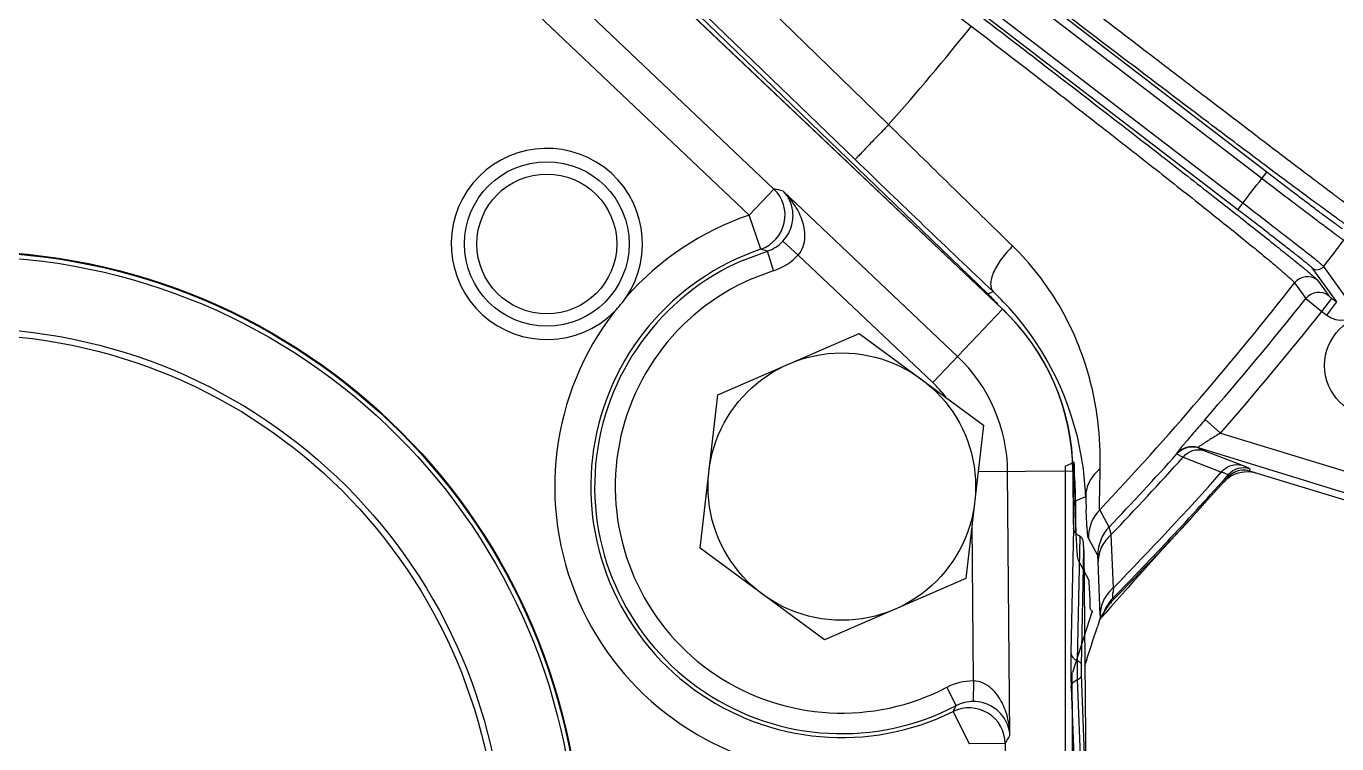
# Model space of a CAD drawing. Header units: millimetres. Extents: x -6 to 705, y -10 to 538.
# Drawn here: x 517.23 to 529.97, y 295.83 to 302.81 of the extents above; entities that cross this region are included whole.
import ezdxf

# ---------------------------------------------------------------- set-up
doc = ezdxf.new("R2010")
doc.units = ezdxf.units.MM
doc.linetypes.add('HIDDEN', pattern=[9.525, 6.35, -3.175])
for name, color, linetype in [('02___PRT_ALL_AXES', 7, 'Continuous'), ('06___PRT_ALL_SURFS', 7, 'Continuous'), ('3_ALL_AXES', 7, 'Continuous'), ('DEFAULT_2', 8, 'HIDDEN')]:
    doc.layers.add(name, color=color, linetype=linetype)

msp = doc.modelspace()

# ---------------------------------------------------------------- linework, layer by layer
at = {"color": 0, "linetype": 'Continuous', "lineweight": -3}
for p, q in [((529.289, 301.395), (522.546, 306.569)), ((529.24, 301.332), (522.497, 306.506)), ((529.008, 301.029), (522.265, 306.203)), ((529.057, 301.092), (522.313, 306.266)), ((526.576, 300.21), (521.642, 304.976)), ((521.678, 304.845), (526.719, 300.061)), ((521.209, 304.351), (524.497, 301.23)), ((520.968, 304.097), (524.257, 300.976)), ((524.86, 304.013), (526.417, 302.814)), ((525.613, 301.857), (524.17, 303.263)), ((525.288, 301.517), (523.838, 302.916)), ((529.24, 301.332), (529.289, 301.395)), ((524.497, 301.23), (524.256, 300.976)), ((526.282, 299.601), (524.587, 301.21)), ((529.008, 301.029), (529.056, 301.092)), ((524.369, 300.645), (524.256, 300.976)), ((524.734, 300.588), (524.586, 300.723)), ((524.201, 300.539), (524.434, 300.626)), ((524.494, 300.436), (524.434, 300.626)), ((526.042, 299.347), (524.734, 300.588)), ((524.28, 300.355), (524.494, 300.436)), ((529.97, 300.131), (529.731, 300.462)), ((530.082, 300.145), (529.843, 300.476)), ((529.559, 300.316), (529.669, 300.164)), ((529.782, 300.344), (529.892, 300.191)), ((526.576, 300.21), (526.569, 300.203)), ((526.576, 300.21), (526.628, 300.232)), ((529.892, 300.191), (529.923, 300.166)), ((526.719, 300.061), (526.042, 299.347)), ((529.669, 300.164), (529.826, 300.04)), ((529.826, 300.04), (529.923, 300.166)), ((529.873, 300.004), (529.97, 300.131)), ((529.923, 300.166), (529.97, 300.131)), ((529.826, 300.04), (529.873, 300.004)), ((528.69, 298.988), (528.84, 298.856)), ((528.84, 298.856), (530.42, 298.371)), ((528.415, 298.657), (528.416, 298.654)), ((528.622, 298.714), (528.624, 298.711)), ((528.622, 298.714), (530.362, 298.18)), ((528.676, 298.687), (529.05, 298.543)), ((527.33, 298.535), (527.418, 298.573)), ((527.33, 298.535), (527.33, 295.106)), ((528.476, 298.622), (528.85, 298.477)), ((527.404, 298.486), (526.482, 298.478)), ((526.792, 295.913), (526.77, 298.48)), ((527.404, 298.486), (527.408, 297.965)), ((528.915, 298.45), (528.914, 298.428)), ((529.123, 298.508), (529.122, 298.486)), ((530.639, 298.021), (529.122, 298.486)), ((527.431, 298.197), (527.406, 298.197)), ((527.431, 298.197), (527.529, 298.238)), ((527.431, 298.197), (527.431, 297.885)), ((527.757, 297.942), (527.665, 298.11)), ((526.437, 296.444), (526.424, 297.966)), ((527.41, 297.932), (527.385, 296.722)), ((527.411, 297.926), (527.41, 297.932)), ((527.418, 297.907), (527.411, 297.926)), ((527.547, 297.887), (527.542, 297.942)), ((527.449, 296.642), (527.474, 297.851)), ((527.474, 297.851), (527.46, 297.859)), ((527.551, 297.851), (527.547, 297.887)), ((527.561, 297.824), (527.555, 297.834)), ((527.57, 297.806), (527.561, 297.824)), ((527.585, 297.778), (527.57, 297.806)), ((527.646, 297.666), (527.585, 297.778)), ((527.799, 297.351), (527.777, 297.868)), ((527.487, 296.595), (527.51, 297.716)), ((527.51, 297.716), (527.531, 295.386)), ((527.563, 297.422), (527.458, 297.616)), ((527.666, 297.173), (527.65, 297.606)), ((527.564, 297.407), (527.563, 297.422)), ((527.571, 297.235), (527.564, 297.407)), ((527.578, 297.133), (527.592, 297.127)), ((527.592, 297.127), (527.592, 297.109)), ((527.669, 297.086), (527.666, 297.173)), ((527.806, 297.243), (527.792, 297.249)), ((527.587, 297.114), (527.399, 296.526)), ((527.587, 297.114), (527.592, 297.109)), ((527.67, 297.059), (527.642, 296.971)), ((527.675, 297.069), (527.67, 297.059)), ((527.703, 297.108), (527.675, 297.069)), ((527.488, 296.506), (527.487, 296.595)), ((527.531, 295.386), (527.488, 296.506)), ((526.178, 296.382), (526.271, 296.204)), ((526.437, 296.444), (526.436, 296.244)), ((527.388, 296.377), (527.434, 295.168)), ((527.497, 295.249), (527.45, 296.458)), ((527.396, 296.249), (527.396, 295.08)), ((526.24, 296.147), (526.396, 295.833)), ((526.746, 295.836), (526.396, 295.833)), ((526.746, 295.836), (526.756, 294.608))]:
    msp.add_line(p, q, dxfattribs=at)
for centre, radius in [((504.629, 320.026), 17.5), ((522.29, 300.696), 0.68), ((516.629, 294.626), 6), ((516.629, 294.626), 5.993), ((516.629, 294.626), 5.95), ((516.629, 294.626), 5.25), ((516.629, 294.626), 5.19)]:
    msp.add_circle(centre, radius, dxfattribs=at)
for centre, radius, start, end in [((504.629, 320.026), 18.905, 278.4164, 314.2179), ((504.629, 320.026), 19.105, 278.3969, 314.2179), ((504.629, 320.026), 19.545, 275.456, 313.8307), ((504.629, 320.026), 19.644, 283.153, 313.8307), ((504.261, 323.071), 22.702, 279.5922, 307.4078), ((504.261, 323.071), 23.383, 279.5922, 307.4078), ((504.261, 323.071), 23.733, 279.5922, 307.4078), ((506.203, 318.977), 25.882, 318.5864, 321.3545), ((984.059, 768.566), 654.21, 225.511721, 225.659685), ((522.29, 300.696), 0.93, 326.0082, 315.0486), ((682.151, 463.901), 225.776, 225.99082, 226.46191), ((504.629, 320.026), 30.906, 322.2204, 322.7796), ((524.256, 300.976), 0.35, 288.8815, 46.4583), ((523.124, 294.946), 6.433, 76.854, 77.6747), ((525.158, 298.335), 2.791, 108.8371, 138.705), ((524.328, 300.96), 0.35, 287.5156, 317.4474), ((504.629, 320.026), 31.905, 322.2117, 322.7883), ((525.158, 298.335), 2.441, 108.8398, 296.33), ((522.804, 295.124), 5.738, 73.5039, 74.1709), ((524.328, 300.96), 0.55, 287.5399, 317.4627), ((525.158, 298.335), 2.403, 113.47, 297.5878), ((529.78, 300.525), 0.08, 232.5727, 322.2222), ((525.158, 298.335), 2.203, 113.4847, 297.5878), ((504.529, 319.885), 31.772, 316.7363, 321.9819), ((529.685, 300.217), 0.16, 52.5232, 141.6787), ((524.634, 298.199), 2.796, 43.1631, 45.9927), ((524.64, 298.134), 2.891, 42.1089, 46.533), ((529.795, 300.064), 0.16, 52.5232, 141.5867), ((522.288, 300.698), 0.932, 315.0611, 325.9957), ((525.206, 298.467), 2.198, 0.5, 46.5), ((524.642, 298.136), 2.888, 9.6434, 42.1219), ((504.629, 320.026), 31.961, 318.8342, 321.5775), ((525.158, 298.335), 2.791, 142.3518, 264.6482), ((504.629, 320.026), 32.161, 318.8342, 321.5779), ((530.019, 300.194), 0.24, 232.4813, 321.9915), ((525.206, 298.467), 1.564, 0.5, 46.5), ((525.206, 298.467), 1.214, 37.4591, 46.5), ((504.629, 320.026), 31.978, 316.322, 318.0606), ((528.563, 298.523), 0.2, 72.9674, 138.0478), ((528.565, 298.52), 0.2, 72.9706, 138.0479), ((524.622, 298.196), 2.809, 5.7443, 8.6383), ((524.583, 298.126), 2.948, 3.7462, 9.6324), ((504.629, 320.026), 32.044, 316.2512, 318.0908), ((524.627, 298.196), 2.804, 0.0118, 5.747), ((504.629, 320.026), 32.486, 315.4815, 318.3813), ((504.629, 320.026), 32.419, 315.6174, 318.3411), ((504.629, 320.026), 32.5, 315.4916, 318.3518), ((529.064, 298.295), 0.2, 127.2875, 138.3034), ((529.064, 298.317), 0.2, 72.9287, 138.3642), ((529.065, 298.294), 0.201, 116.7191, 127.3218), ((529.064, 298.295), 0.2, 72.9286, 116.6386), ((529.096, 298.18), 0.3, 72.9779, 84.0517), ((524.487, 298.119), 3.044, 2.2308, 3.7535), ((544.433, 298.806), 16.914, 181.9262, 182.3363), ((527.955, 297.834), 0.4, 136.3997, 179.9713), ((527.822, 297.968), 0.413, 180.5134, 185.1249), ((528.046, 297.666), 0.4, 136.2914, 179.9652), ((530.82, 297.04), 3.037, 174.1323, 174.9925), ((528.304, 296.752), 0.699, 147.3971, 149.3927), ((528.311, 296.748), 0.707, 135.5696, 147.4175), ((527.993, 297.084), 0.324, 175.1565, 179.5131), ((532.414, 297.258), 4.748, 182.0678, 182.3979), ((436.269, 326.278), 95.958, 341.98066, 342.21673), ((526.433, 295.894), 0.55, 89.5331, 117.582), ((526.433, 295.894), 0.35, 89.543, 117.6099), ((521.169, 298.847), 5.746, 331.9661, 332.6161), ((526.396, 295.833), 0.35, 0.5395, 116.2905), ((521.315, 299.178), 6.377, 328.397, 329.2029)]:
    msp.add_arc(centre, radius, start, end, dxfattribs=at)
msp.add_ellipse((527.464, 298.392), major_axis=(0.046, -0.68), ratio=0.00601, start_param=0.102315, end_param=0.496984, dxfattribs=at)
for points, knots in [([(530.115, 301.049), (530.106, 301.054), (530.079, 301.074), (530.024, 301.113), (529.941, 301.175), (529.831, 301.258), (529.695, 301.361), (529.463, 301.537), (529.118, 301.799), (528.647, 302.159), (528.112, 302.569), (527.533, 303.014), (527.134, 303.321), (526.931, 303.478)], [0, 0, 0, 0, 0.007934, 0.024886, 0.050732, 0.085242, 0.128118, 0.178998, 0.30292, 0.452711, 0.623041, 0.807787, 1, 1, 1, 1]), ([(530.146, 300.826), (530.142, 300.828), (530.132, 300.833), (530.103, 300.852), (530.048, 300.89), (529.961, 300.952), (529.845, 301.036), (529.701, 301.142), (529.531, 301.268), (529.337, 301.413), (529.033, 301.641), (528.605, 301.963), (528.047, 302.387), (527.443, 302.847), (527.028, 303.165), (526.816, 303.327)], [0, 0, 0, 0, 0.002871, 0.007993, 0.024973, 0.050845, 0.085382, 0.128283, 0.179184, 0.237632, 0.303138, 0.452938, 0.623237, 0.807904, 1, 1, 1, 1]), ([(526.497, 302.918), (526.709, 302.756), (527.125, 302.436), (527.727, 301.971), (528.283, 301.54), (528.706, 301.209), (529.006, 300.974), (529.197, 300.823), (529.362, 300.692), (529.501, 300.58), (529.613, 300.49), (529.696, 300.422), (529.746, 300.379), (529.772, 300.355), (529.78, 300.347), (529.782, 300.344)], [0, 0, 0, 0, 0.192063, 0.376872, 0.547351, 0.697253, 0.762764, 0.821185, 0.872031, 0.914859, 0.949314, 0.975109, 0.992031, 0.997136, 1, 1, 1, 1]), ([(526.417, 302.814), (526.621, 302.657), (527.021, 302.349), (527.599, 301.9), (528.132, 301.483), (528.537, 301.163), (528.823, 300.935), (529.006, 300.788), (529.164, 300.66), (529.296, 300.551), (529.402, 300.462), (529.472, 300.401), (529.515, 300.363), (529.536, 300.343), (529.55, 300.328), (529.557, 300.32), (529.559, 300.316)], [0, 0, 0, 0, 0.192142, 0.376996, 0.547471, 0.697326, 0.762803, 0.821188, 0.871997, 0.91479, 0.949218, 0.975003, 0.984585, 0.991944, 0.997076, 1, 1, 1, 1]), ([(525.613, 301.856), (525.574, 301.815), (525.515, 301.755), (525.44, 301.677), (525.391, 301.626), (525.35, 301.582), (525.318, 301.55), (525.3, 301.529), (525.29, 301.52), (525.288, 301.517)], [0, 0, 0, 0, 0.364697, 0.536339, 0.689811, 0.8181, 0.915432, 0.976922, 1, 1, 1, 1]), ([(530.039, 300.731), (530.036, 300.732), (530.029, 300.737), (530.015, 300.746), (529.994, 300.762), (529.952, 300.792), (529.884, 300.843), (529.786, 300.916), (529.668, 301.006), (529.483, 301.146), (529.339, 301.256), (529.24, 301.332)], [0, 0, 0, 0, 0.008005, 0.025115, 0.051173, 0.085986, 0.180424, 0.30501, 0.455067, 0.625158, 1, 1, 1, 1]), ([(530.024, 300.843), (530.021, 300.844), (530.015, 300.848), (530.002, 300.857), (529.983, 300.871), (529.944, 300.899), (529.882, 300.945), (529.791, 301.013), (529.682, 301.095), (529.512, 301.224), (529.38, 301.325), (529.289, 301.395)], [0, 0, 0, 0, 0.008008, 0.025122, 0.051187, 0.086009, 0.180459, 0.305046, 0.455097, 0.625179, 1, 1, 1, 1]), ([(524.586, 300.723), (524.608, 300.747), (524.643, 300.797), (524.673, 300.876), (524.685, 300.949), (524.682, 301.033), (524.655, 301.125), (524.612, 301.185), (524.587, 301.21)], [0, 0, 0, 0, 0.17879, 0.336055, 0.471917, 0.59246, 0.805135, 1, 1, 1, 1]), ([(524.734, 300.588), (524.755, 300.612), (524.787, 300.669), (524.802, 300.762), (524.795, 300.851), (524.764, 300.962), (524.698, 301.086), (524.627, 301.171), (524.587, 301.21)], [0, 0, 0, 0, 0.139319, 0.272528, 0.399907, 0.52344, 0.763628, 1, 1, 1, 1]), ([(529.843, 300.476), (529.842, 300.478), (529.835, 300.484), (529.822, 300.495), (529.802, 300.511), (529.762, 300.544), (529.696, 300.596), (529.599, 300.672), (529.482, 300.763), (529.299, 300.905), (529.156, 301.016), (529.057, 301.092)], [0, 0, 0, 0, 0.00801, 0.025118, 0.051171, 0.08598, 0.180414, 0.304994, 0.455046, 0.625137, 1, 1, 1, 1]), ([(529.731, 300.462), (529.73, 300.464), (529.724, 300.469), (529.712, 300.479), (529.694, 300.494), (529.657, 300.524), (529.596, 300.573), (529.507, 300.643), (529.399, 300.726), (529.231, 300.857), (529.099, 300.959), (529.008, 301.029)], [0, 0, 0, 0, 0.008018, 0.025128, 0.051185, 0.086003, 0.180454, 0.305039, 0.455083, 0.625165, 1, 1, 1, 1]), ([(526.82, 300.674), (526.779, 300.636), (526.709, 300.557), (526.642, 300.448), (526.612, 300.364), (526.6, 300.3), (526.61, 300.251), (526.628, 300.232)], [0, 0, 0, 0, 0.325153, 0.618877, 0.74209, 0.845969, 1, 1, 1, 1]), ([(527.67, 298.507), (527.674, 298.662), (527.658, 299.003), (527.54, 299.547), (527.279, 300.139), (526.994, 300.504), (526.82, 300.674)], [0, 0, 0, 0, 0.194467, 0.426956, 0.694548, 1, 1, 1, 1]), ([(528.69, 298.988), (528.672, 298.968), (528.638, 298.928), (528.587, 298.87), (528.541, 298.815), (528.499, 298.766), (528.468, 298.729), (528.448, 298.704), (528.436, 298.689), (528.427, 298.676), (528.42, 298.667), (528.416, 298.661), (528.414, 298.658), (528.415, 298.657)], [0, 0, 0, 0, 0.185772, 0.366038, 0.535108, 0.686915, 0.815102, 0.868342, 0.91334, 0.949432, 0.976071, 0.992894, 1, 1, 1, 1]), ([(528.84, 298.856), (528.815, 298.841), (528.777, 298.818), (528.729, 298.788), (528.696, 298.767), (528.667, 298.748), (528.646, 298.734), (528.633, 298.725), (528.627, 298.72), (528.623, 298.717), (528.621, 298.715), (528.622, 298.714)], [0, 0, 0, 0, 0.341202, 0.504157, 0.656472, 0.791904, 0.901554, 0.943182, 0.974013, 0.992878, 1, 1, 1, 1]), ([(528.416, 298.654), (528.417, 298.652), (528.423, 298.648), (528.435, 298.642), (528.454, 298.633), (528.468, 298.626), (528.476, 298.622)], [0, 0, 0, 0, 0.095738, 0.294659, 0.59691, 1, 1, 1, 1]), ([(528.476, 298.622), (528.5, 298.651), (528.563, 298.696), (528.641, 298.697), (528.676, 298.687)], [0, 0, 0, 0, 0.508653, 1, 1, 1, 1]), ([(528.624, 298.711), (528.624, 298.71), (528.63, 298.707), (528.64, 298.702), (528.656, 298.695), (528.668, 298.69), (528.676, 298.687)], [0, 0, 0, 0, 0.094483, 0.292808, 0.595536, 1, 1, 1, 1]), ([(527.458, 297.616), (527.455, 297.624), (527.45, 297.651), (527.446, 297.705), (527.441, 297.787), (527.436, 297.894), (527.431, 298.028), (527.427, 298.187), (527.422, 298.371), (527.419, 298.503), (527.418, 298.573)], [0, 0, 0, 0, 0.027067, 0.084355, 0.16998, 0.282796, 0.421987, 0.587885, 0.780553, 1, 1, 1, 1]), ([(528.85, 298.477), (528.874, 298.506), (528.937, 298.551), (529.015, 298.553), (529.05, 298.543)], [0, 0, 0, 0, 0.50866, 1, 1, 1, 1]), ([(529.05, 298.543), (529.061, 298.539), (529.079, 298.531), (529.103, 298.522), (529.115, 298.515), (529.123, 298.51), (529.123, 298.508)], [0, 0, 0, 0, 0.421318, 0.729475, 0.921669, 1, 1, 1, 1]), ([(527.67, 298.507), (527.628, 298.475), (527.556, 298.394), (527.529, 298.289), (527.529, 298.238)], [0, 0, 0, 0, 0.510389, 1, 1, 1, 1]), ([(527.665, 298.11), (527.663, 298.122), (527.664, 298.163), (527.664, 298.243), (527.667, 298.363), (527.669, 298.456), (527.67, 298.507)], [0, 0, 0, 0, 0.097334, 0.303872, 0.608808, 1, 1, 1, 1]), ([(528.85, 298.477), (528.86, 298.474), (528.876, 298.469), (528.897, 298.461), (528.908, 298.456), (528.915, 298.452), (528.915, 298.45)], [0, 0, 0, 0, 0.422672, 0.731287, 0.92264, 1, 1, 1, 1]), ([(527.542, 297.942), (527.541, 297.955), (527.538, 298.013), (527.535, 298.071), (527.533, 298.117)], [0, 0, 0, 0, 0.209904, 1, 1, 1, 1]), ([(527.46, 297.859), (527.455, 297.861), (527.438, 297.874), (527.425, 297.892), (527.418, 297.907)], [0, 0, 0, 0, 0.255659, 1, 1, 1, 1]), ([(527.777, 297.868), (527.775, 297.878), (527.77, 297.895), (527.765, 297.918), (527.76, 297.932), (527.758, 297.94), (527.757, 297.942)], [0, 0, 0, 0, 0.402038, 0.705507, 0.90589, 1, 1, 1, 1]), ([(527.507, 297.794), (527.506, 297.799), (527.505, 297.812), (527.496, 297.833), (527.483, 297.847), (527.474, 297.851)], [0, 0, 0, 0, 0.198474, 0.578845, 1, 1, 1, 1]), ([(527.555, 297.834), (527.555, 297.835), (527.552, 297.84), (527.552, 297.846), (527.551, 297.851)], [0, 0, 0, 0, 0.156826, 1, 1, 1, 1]), ([(527.777, 297.868), (527.739, 297.835), (527.675, 297.755), (527.65, 297.655), (527.65, 297.606)], [0, 0, 0, 0, 0.508627, 1, 1, 1, 1]), ([(527.65, 297.606), (527.65, 297.614), (527.649, 297.628), (527.648, 297.647), (527.647, 297.658), (527.647, 297.664), (527.646, 297.666)], [0, 0, 0, 0, 0.402093, 0.707744, 0.908716, 1, 1, 1, 1]), ([(527.799, 297.351), (527.763, 297.321), (527.701, 297.248), (527.674, 297.156), (527.67, 297.111)], [0, 0, 0, 0, 0.508235, 1, 1, 1, 1]), ([(527.792, 297.249), (527.791, 297.249), (527.792, 297.256), (527.791, 297.265), (527.793, 297.284), (527.794, 297.297), (527.794, 297.305)], [0, 0, 0, 0, 0.071472, 0.26455, 0.576346, 1, 1, 1, 1]), ([(527.578, 297.133), (527.577, 297.137), (527.574, 297.152), (527.573, 297.186), (527.571, 297.216), (527.571, 297.235)], [0, 0, 0, 0, 0.117631, 0.445934, 1, 1, 1, 1]), ([(527.385, 296.722), (527.383, 296.664), (527.384, 296.549), (527.385, 296.435), (527.388, 296.377)], [0, 0, 0, 0, 0.499969, 1, 1, 1, 1]), ([(527.385, 296.722), (527.385, 296.705), (527.399, 296.669), (527.431, 296.648), (527.449, 296.642)], [0, 0, 0, 0, 0.479415, 1, 1, 1, 1]), ([(527.45, 296.458), (527.449, 296.488), (527.449, 296.55), (527.448, 296.612), (527.449, 296.642)], [0, 0, 0, 0, 0.500007, 1, 1, 1, 1]), ([(527.449, 296.642), (527.459, 296.639), (527.478, 296.627), (527.487, 296.605), (527.487, 296.595)], [0, 0, 0, 0, 0.520585, 1, 1, 1, 1]), ([(527.396, 296.249), (527.396, 296.266), (527.396, 296.3), (527.396, 296.349), (527.396, 296.396), (527.397, 296.441), (527.398, 296.48), (527.398, 296.507), (527.399, 296.522), (527.399, 296.526)], [0, 0, 0, 0, 0.184741, 0.363884, 0.536301, 0.698269, 0.842742, 0.959388, 1, 1, 1, 1]), ([(527.45, 296.458), (527.461, 296.461), (527.48, 296.474), (527.488, 296.496), (527.488, 296.506)], [0, 0, 0, 0, 0.520598, 1, 1, 1, 1]), ([(526.792, 295.913), (526.791, 295.968), (526.778, 296.078), (526.731, 296.211), (526.672, 296.309), (526.612, 296.376), (526.533, 296.428), (526.47, 296.444), (526.437, 296.444)], [0, 0, 0, 0, 0.236284, 0.476393, 0.599894, 0.727251, 0.860505, 1, 1, 1, 1]), ([(527.388, 296.377), (527.388, 296.394), (527.401, 296.431), (527.433, 296.451), (527.45, 296.458)], [0, 0, 0, 0, 0.479415, 1, 1, 1, 1]), ([(526.792, 295.913), (526.791, 295.948), (526.776, 296.02), (526.727, 296.103), (526.668, 296.162), (526.607, 296.204), (526.528, 296.236), (526.468, 296.244), (526.436, 296.244)], [0, 0, 0, 0, 0.194892, 0.40753, 0.528036, 0.663816, 0.820998, 1, 1, 1, 1])]:
    msp.add_open_spline(points, degree=3, knots=knots, dxfattribs=at)
for points in [[(528.872, 298.381), (528.909, 298.422), (528.961, 298.455), (529.015, 298.47)], [(529.015, 298.47), (529.051, 298.48), (529.09, 298.483), (529.127, 298.479)], [(527.792, 297.249), (527.753, 297.209), (527.722, 297.16), (527.703, 297.108)]]:
    msp.add_open_spline(points, degree=3, dxfattribs=at)
at = {"layer": '02___PRT_ALL_AXES', "color": 0, "linetype": 'Continuous', "lineweight": -3}
for p, q in [((521.679, 304.846), (526.72, 300.062)), ((527.406, 298.486), (527.411, 297.926))]:
    msp.add_line(p, q, dxfattribs=at)
msp.add_circle((530.351, 299.513), 0.5, dxfattribs=at)
for centre, radius, start, end in [((504.261, 323.071), 22.7, 279.5922, 307.4078), ((525.206, 298.467), 2.2, 0.5, 46.5)]:
    msp.add_arc(centre, radius, start, end, dxfattribs=at)
at = {"layer": '06___PRT_ALL_SURFS', "color": 0, "linetype": 'Continuous', "lineweight": -3}
msp.add_arc((557.826, 270.768), 39.999, 137.0167, 138.9454, dxfattribs=at)
at = {"layer": '3_ALL_AXES', "color": 0, "linetype": 'Continuous', "lineweight": -3}
for p, q in [((523.951, 299.227), (525.328, 299.826)), ((525.328, 299.826), (526.534, 298.933)), ((523.781, 297.736), (523.951, 299.227)), ((526.534, 298.933), (526.364, 297.442)), ((524.988, 296.843), (523.781, 297.736)), ((526.364, 297.442), (524.988, 296.843))]:
    msp.add_line(p, q, dxfattribs=at)
msp.add_circle((525.158, 298.335), 1.3, dxfattribs=at)
at = {"layer": 'DEFAULT_2', "color": 0, "linetype": 'HIDDEN', "lineweight": -3}
msp.add_circle((522.29, 300.696), 0.8, dxfattribs=at)

doc.saveas('drawing.dxf')
